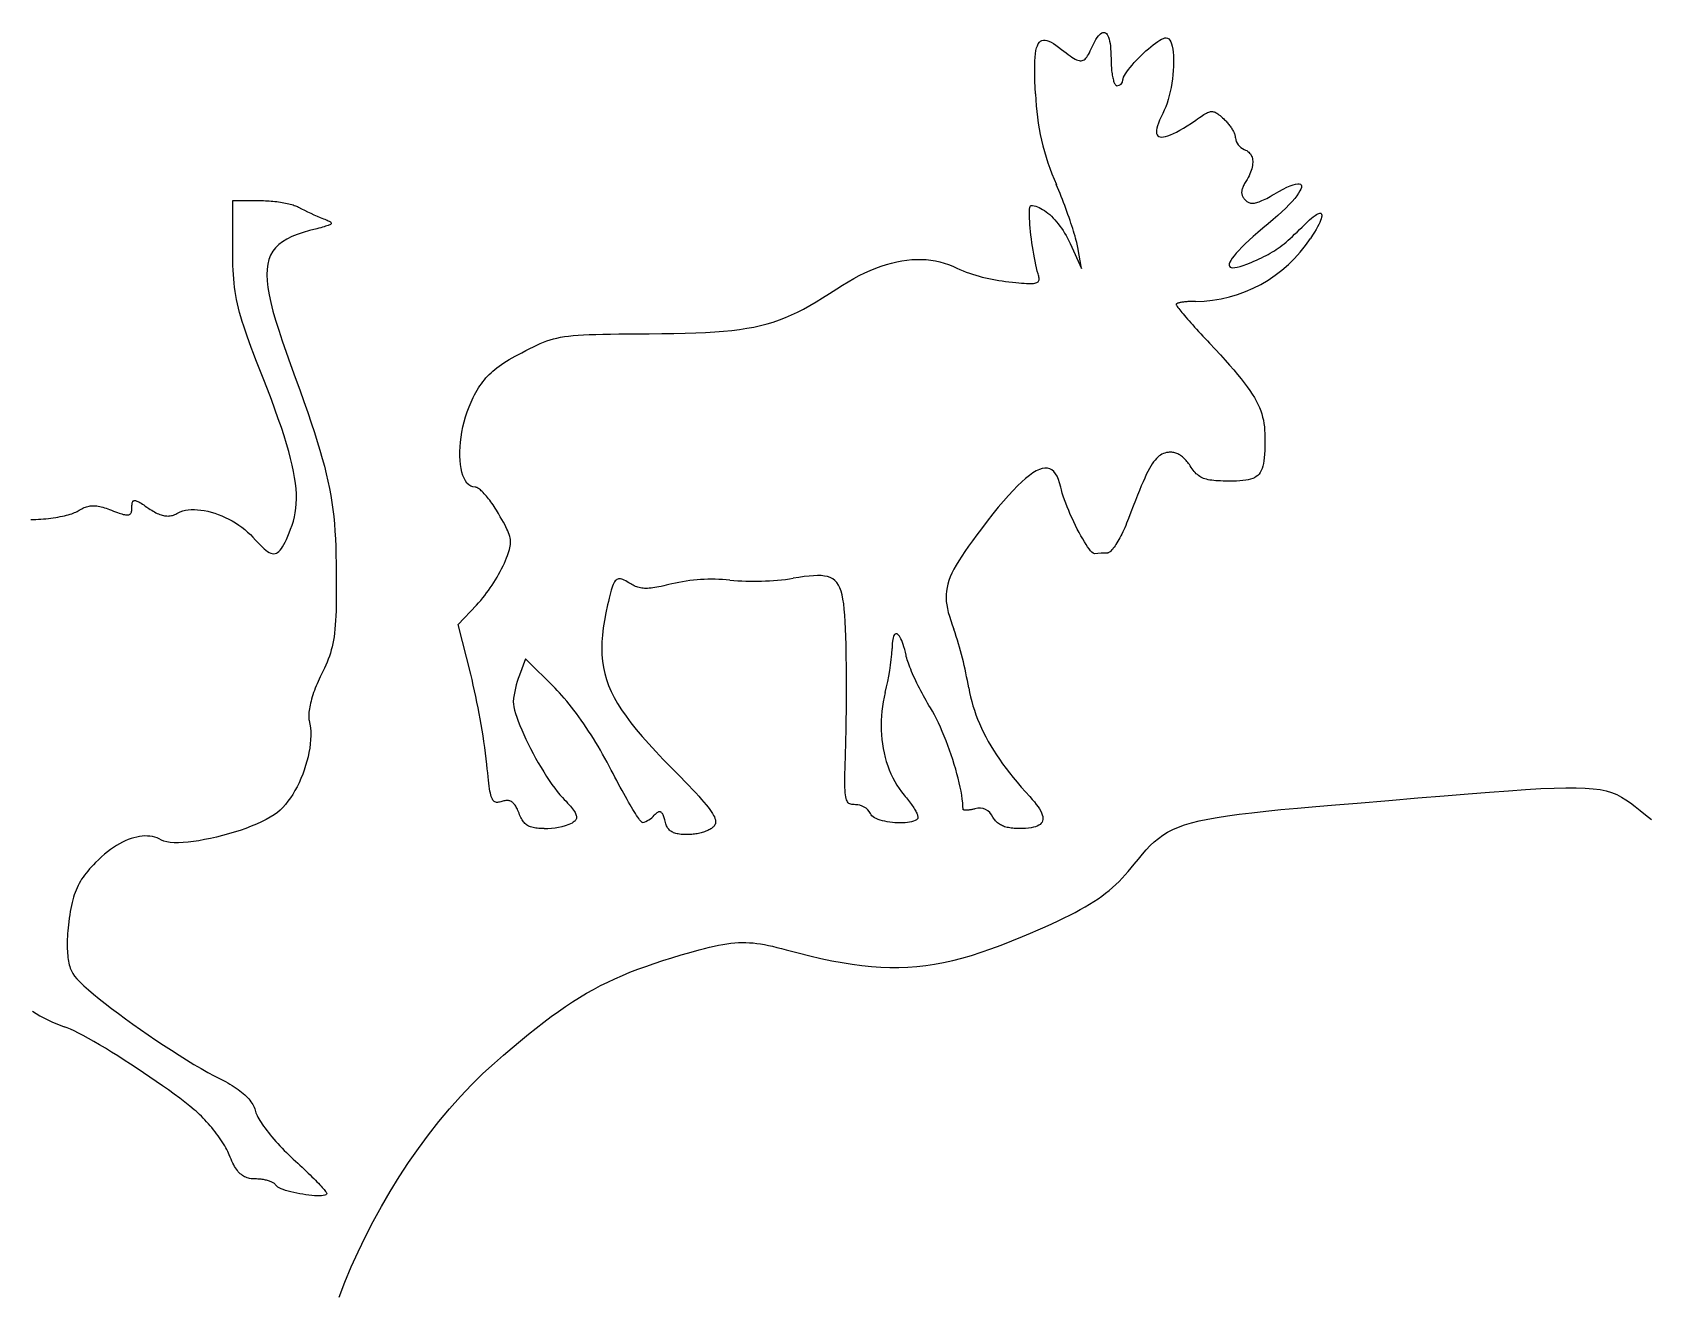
# Model space of a CAD drawing. Extents: x 3 to 294, y -207 to -4.
# Drawn here: x 135.6 to 208.2, y -63.7 to -7.4 of the extents above; entities that cross this region are included whole.
import ezdxf

# ---------------------------------------------------------------- set-up
doc = ezdxf.new("R2010")
doc.units = 0
doc.layers.get('0').update_dxf_attribs({"linetype": 'CONTINUOUS'})

msp = doc.modelspace()

# ---------------------------------------------------------------- linework, layer by layer
at = {"color": 1}
for p, q in [((144.606, -17.136), (144.606, -14.886)), ((144.606, -14.886), (145.815, -14.886)), ((182.132, -16.807), (182.643, -17.928)), ((182.643, -17.928), (182.482, -16.988)), ((154.71, -33.875), (155.533, -33.015)), ((155.271, -36.102), (154.71, -33.875)), ((157.731, -35.417), (157.455, -36.152)), ((159.051, -36.733), (157.731, -35.417)), ((163.981, -42.695), (163.982, -42.694))]:
    msp.add_line(p, q, dxfattribs=at)
for points in [[(180.588, -10.112), (180.572, -9.814), (180.559, -9.538), (180.552, -9.282), (180.548, -9.047), (180.55, -8.832), (180.556, -8.637), (180.568, -8.462), (180.585, -8.305), (180.607, -8.168), (180.635, -8.048), (180.67, -7.947), (180.71, -7.864), (180.757, -7.797), (180.81, -7.748), (180.871, -7.716), (180.938, -7.7), (181.012, -7.699), (181.094, -7.714), (181.184, -7.745), (181.281, -7.79), (181.387, -7.85), (181.501, -7.924), (181.623, -8.012), (181.754, -8.113)], [(183.126, -7.996), (183.184, -7.873), (183.241, -7.763), (183.296, -7.667), (183.351, -7.583), (183.404, -7.513), (183.455, -7.455), (183.505, -7.41), (183.552, -7.378), (183.598, -7.359), (183.642, -7.352), (183.684, -7.358), (183.723, -7.376), (183.76, -7.406), (183.795, -7.449), (183.826, -7.504), (183.855, -7.571), (183.881, -7.65), (183.904, -7.741), (183.924, -7.843), (183.94, -7.958), (183.953, -8.084), (183.963, -8.222), (183.968, -8.372), (183.97, -8.533)], [(184.501, -9.482), (184.509, -9.426), (184.531, -9.36), (184.567, -9.286), (184.616, -9.203), (184.676, -9.113), (184.746, -9.018), (184.825, -8.918), (184.912, -8.814), (185.006, -8.708), (185.105, -8.601), (185.209, -8.494), (185.316, -8.388), (185.425, -8.283), (185.535, -8.182), (185.646, -8.085), (185.754, -7.994), (185.861, -7.909), (185.963, -7.832), (186.061, -7.764), (186.153, -7.705), (186.238, -7.658), (186.315, -7.623), (186.382, -7.601), (186.439, -7.593)], [(186.439, -7.593), (186.501, -7.605), (186.556, -7.64), (186.604, -7.695), (186.647, -7.77), (186.683, -7.863), (186.713, -7.972), (186.738, -8.096), (186.756, -8.234), (186.768, -8.383), (186.774, -8.542), (186.775, -8.71), (186.77, -8.886), (186.759, -9.066), (186.743, -9.251), (186.721, -9.439), (186.694, -9.627), (186.662, -9.815), (186.624, -10), (186.581, -10.182), (186.533, -10.359), (186.479, -10.528), (186.421, -10.69), (186.358, -10.842), (186.29, -10.982)], [(181.754, -8.113), (181.861, -8.197), (181.96, -8.275), (182.053, -8.344), (182.138, -8.406), (182.218, -8.46), (182.291, -8.507), (182.36, -8.546), (182.423, -8.578), (182.482, -8.601), (182.537, -8.617), (182.588, -8.625), (182.636, -8.625), (182.681, -8.617), (182.724, -8.601), (182.765, -8.577), (182.805, -8.545), (182.844, -8.505), (182.882, -8.457), (182.92, -8.401), (182.959, -8.336), (182.998, -8.264), (183.039, -8.183), (183.082, -8.094), (183.126, -7.996)], [(183.97, -8.533), (183.971, -8.615), (183.973, -8.696), (183.976, -8.776), (183.98, -8.853), (183.985, -8.929), (183.991, -9.002), (183.998, -9.073), (184.007, -9.141), (184.016, -9.207), (184.026, -9.27), (184.037, -9.33), (184.048, -9.386), (184.061, -9.439), (184.074, -9.488), (184.087, -9.534), (184.102, -9.575), (184.117, -9.613), (184.133, -9.645), (184.149, -9.674), (184.165, -9.697), (184.182, -9.716), (184.2, -9.73), (184.217, -9.738), (184.236, -9.741)], [(186.29, -10.982), (186.211, -11.138), (186.144, -11.282), (186.091, -11.414), (186.051, -11.533), (186.023, -11.64), (186.007, -11.734), (186.004, -11.816), (186.014, -11.885), (186.035, -11.942), (186.069, -11.986), (186.115, -12.018), (186.173, -12.037), (186.243, -12.044), (186.324, -12.038), (186.417, -12.019), (186.522, -11.988), (186.638, -11.944), (186.766, -11.887), (186.905, -11.818), (187.055, -11.735), (187.216, -11.641), (187.388, -11.533), (187.571, -11.412), (187.765, -11.279)], [(187.765, -11.279), (187.85, -11.219), (187.929, -11.165), (188.003, -11.115), (188.071, -11.071), (188.134, -11.032), (188.192, -10.997), (188.247, -10.968), (188.298, -10.944), (188.346, -10.925), (188.391, -10.911), (188.434, -10.902), (188.476, -10.898), (188.517, -10.899), (188.557, -10.905), (188.596, -10.915), (188.637, -10.931), (188.677, -10.952), (188.719, -10.977), (188.763, -11.007), (188.809, -11.042), (188.858, -11.082), (188.91, -11.127), (188.965, -11.176), (189.025, -11.23)], [(189.025, -11.23), (189.06, -11.263), (189.094, -11.298), (189.128, -11.333), (189.161, -11.369), (189.194, -11.406), (189.225, -11.443), (189.255, -11.481), (189.285, -11.519), (189.313, -11.557), (189.34, -11.596), (189.365, -11.634), (189.389, -11.673), (189.412, -11.711), (189.433, -11.748), (189.452, -11.785), (189.47, -11.822), (189.486, -11.857), (189.5, -11.892), (189.512, -11.925), (189.522, -11.958), (189.53, -11.989), (189.536, -12.018), (189.54, -12.046), (189.541, -12.072)], [(189.939, -12.596), (189.997, -12.622), (190.05, -12.65), (190.098, -12.683), (190.142, -12.719), (190.181, -12.758), (190.215, -12.8), (190.245, -12.846), (190.269, -12.895), (190.289, -12.946), (190.304, -13.001), (190.314, -13.059), (190.32, -13.119), (190.321, -13.182), (190.317, -13.248), (190.308, -13.316), (190.294, -13.387), (190.276, -13.46), (190.253, -13.536), (190.224, -13.613), (190.192, -13.693), (190.154, -13.775), (190.111, -13.859), (190.064, -13.945), (190.012, -14.033)], [(182.482, -16.988), (182.469, -16.92), (182.453, -16.844), (182.433, -16.761), (182.41, -16.672), (182.384, -16.576), (182.356, -16.475), (182.324, -16.369), (182.291, -16.257), (182.254, -16.142), (182.216, -16.022), (182.175, -15.899), (182.132, -15.773), (182.088, -15.644), (182.041, -15.512), (181.994, -15.379), (181.944, -15.245), (181.894, -15.109), (181.843, -14.973), (181.79, -14.837), (181.737, -14.701), (181.683, -14.566), (181.628, -14.432), (181.574, -14.3), (181.518, -14.17)], [(190.012, -14.033), (189.982, -14.081), (189.955, -14.128), (189.931, -14.174), (189.909, -14.217), (189.889, -14.259), (189.872, -14.299), (189.858, -14.338), (189.846, -14.375), (189.836, -14.411), (189.829, -14.446), (189.825, -14.48), (189.823, -14.513), (189.824, -14.545), (189.827, -14.576), (189.832, -14.607), (189.84, -14.637), (189.851, -14.667), (189.864, -14.696), (189.879, -14.725), (189.897, -14.754), (189.918, -14.783), (189.941, -14.812), (189.966, -14.841), (189.994, -14.871)], [(191.286, -14.595), (191.496, -14.474), (191.685, -14.372), (191.855, -14.288), (192.005, -14.223), (192.135, -14.176), (192.245, -14.146), (192.336, -14.132), (192.408, -14.135), (192.461, -14.153), (192.494, -14.186), (192.508, -14.233), (192.504, -14.295), (192.48, -14.37), (192.438, -14.457), (192.378, -14.557), (192.298, -14.669), (192.201, -14.792), (192.085, -14.926), (191.951, -15.07), (191.799, -15.223), (191.63, -15.386), (191.442, -15.557), (191.237, -15.736), (191.014, -15.923)], [(145.815, -14.886), (145.899, -14.886), (145.983, -14.888), (146.068, -14.892), (146.154, -14.896), (146.24, -14.902), (146.326, -14.909), (146.411, -14.917), (146.496, -14.926), (146.579, -14.936), (146.662, -14.947), (146.743, -14.959), (146.822, -14.972), (146.9, -14.986), (146.975, -15), (147.048, -15.016), (147.118, -15.032), (147.185, -15.048), (147.249, -15.066), (147.309, -15.084), (147.365, -15.102), (147.417, -15.121), (147.465, -15.14), (147.509, -15.16), (147.547, -15.18)], [(180.7, -18.17), (180.665, -18.043), (180.631, -17.905), (180.598, -17.759), (180.566, -17.605), (180.535, -17.446), (180.505, -17.281), (180.477, -17.114), (180.451, -16.944), (180.426, -16.774), (180.404, -16.605), (180.383, -16.438), (180.365, -16.275), (180.349, -16.117), (180.336, -15.965), (180.326, -15.821), (180.318, -15.687), (180.313, -15.563), (180.312, -15.451), (180.313, -15.352), (180.319, -15.268), (180.327, -15.201), (180.34, -15.151), (180.356, -15.12), (180.377, -15.109)], [(180.377, -15.109), (180.448, -15.113), (180.522, -15.124), (180.596, -15.142), (180.673, -15.167), (180.75, -15.198), (180.827, -15.237), (180.906, -15.281), (180.985, -15.331), (181.063, -15.388), (181.142, -15.45), (181.221, -15.517), (181.3, -15.59), (181.377, -15.668), (181.454, -15.751), (181.53, -15.839), (181.604, -15.931), (181.678, -16.027), (181.749, -16.128), (181.819, -16.232), (181.886, -16.34), (181.952, -16.452), (182.015, -16.567), (182.075, -16.686), (182.132, -16.807)], [(189.994, -14.871), (190.024, -14.899), (190.054, -14.924), (190.086, -14.945), (190.119, -14.963), (190.153, -14.979), (190.189, -14.99), (190.227, -14.999), (190.267, -15.004), (190.309, -15.005), (190.353, -15.003), (190.399, -14.998), (190.448, -14.989), (190.499, -14.976), (190.553, -14.96), (190.611, -14.941), (190.671, -14.917), (190.735, -14.89), (190.802, -14.859), (190.873, -14.825), (190.947, -14.787), (191.026, -14.744), (191.108, -14.699), (191.195, -14.649), (191.286, -14.595)], [(148.673, -15.701), (148.736, -15.725), (148.793, -15.748), (148.844, -15.77), (148.889, -15.79), (148.928, -15.809), (148.96, -15.828), (148.986, -15.845), (149.006, -15.862), (149.019, -15.879), (149.025, -15.895), (149.025, -15.911), (149.018, -15.926), (149.004, -15.942), (148.983, -15.958), (148.955, -15.973), (148.92, -15.99), (148.877, -16.006), (148.828, -16.024), (148.771, -16.041), (148.706, -16.06), (148.634, -16.08), (148.554, -16.101), (148.467, -16.122), (148.371, -16.146)], [(191.014, -15.923), (190.773, -16.123), (190.55, -16.314), (190.344, -16.495), (190.156, -16.666), (189.985, -16.827), (189.833, -16.978), (189.698, -17.118), (189.581, -17.247), (189.482, -17.366), (189.402, -17.473), (189.34, -17.568), (189.297, -17.652), (189.271, -17.724), (189.265, -17.784), (189.277, -17.831), (189.309, -17.865), (189.359, -17.887), (189.428, -17.896), (189.516, -17.891), (189.624, -17.872), (189.751, -17.84), (189.897, -17.793), (190.063, -17.733), (190.249, -17.657)], [(190.249, -17.657), (190.375, -17.603), (190.495, -17.551), (190.608, -17.5), (190.717, -17.449), (190.821, -17.399), (190.92, -17.348), (191.016, -17.297), (191.109, -17.245), (191.2, -17.191), (191.289, -17.136), (191.376, -17.079), (191.463, -17.019), (191.55, -16.956), (191.637, -16.89), (191.725, -16.82), (191.814, -16.746), (191.906, -16.667), (192, -16.583), (192.098, -16.494), (192.199, -16.399), (192.305, -16.298), (192.416, -16.19), (192.532, -16.075), (192.655, -15.953)], [(192.655, -15.953), (192.762, -15.848), (192.861, -15.756), (192.953, -15.677), (193.036, -15.61), (193.112, -15.555), (193.179, -15.512), (193.238, -15.481), (193.289, -15.462), (193.332, -15.454), (193.366, -15.458), (193.391, -15.472), (193.408, -15.498), (193.416, -15.534), (193.416, -15.58), (193.407, -15.637), (193.388, -15.704), (193.361, -15.781), (193.325, -15.867), (193.279, -15.963), (193.224, -16.069), (193.16, -16.183), (193.087, -16.306), (193.004, -16.439), (192.911, -16.579)], [(148.371, -16.146), (148.054, -16.227), (147.761, -16.313), (147.494, -16.405), (147.252, -16.503), (147.034, -16.611), (146.841, -16.729), (146.672, -16.858), (146.526, -17), (146.404, -17.157), (146.305, -17.33), (146.229, -17.52), (146.175, -17.729), (146.144, -17.958), (146.135, -18.209), (146.148, -18.483), (146.182, -18.782), (146.238, -19.106), (146.314, -19.458), (146.411, -19.839), (146.529, -20.251), (146.667, -20.694), (146.824, -21.17), (147.001, -21.681), (147.198, -22.228)], [(145.767, -22.317), (145.649, -22.017), (145.539, -21.734), (145.437, -21.465), (145.342, -21.209), (145.254, -20.966), (145.174, -20.734), (145.099, -20.512), (145.032, -20.299), (144.97, -20.094), (144.915, -19.895), (144.865, -19.702), (144.82, -19.512), (144.781, -19.326), (144.746, -19.141), (144.716, -18.957), (144.69, -18.773), (144.668, -18.587), (144.65, -18.398), (144.635, -18.204), (144.624, -18.006), (144.616, -17.801), (144.61, -17.589), (144.607, -17.367), (144.606, -17.136)], [(171.674, -18.842), (171.931, -18.677), (172.185, -18.524), (172.438, -18.381), (172.688, -18.249), (172.936, -18.128), (173.182, -18.017), (173.425, -17.918), (173.665, -17.83), (173.902, -17.752), (174.137, -17.686), (174.368, -17.631), (174.596, -17.586), (174.822, -17.553), (175.044, -17.531), (175.262, -17.52), (175.477, -17.52), (175.689, -17.531), (175.896, -17.553), (176.1, -17.586), (176.3, -17.631), (176.497, -17.686), (176.689, -17.753), (176.876, -17.831), (177.06, -17.921)], [(163.264, -20.853), (163.84, -20.848), (164.379, -20.84), (164.884, -20.829), (165.357, -20.814), (165.8, -20.795), (166.215, -20.77), (166.606, -20.74), (166.974, -20.704), (167.322, -20.661), (167.651, -20.611), (167.965, -20.554), (168.265, -20.487), (168.555, -20.413), (168.835, -20.328), (169.11, -20.234), (169.38, -20.129), (169.648, -20.013), (169.917, -19.885), (170.189, -19.745), (170.466, -19.592), (170.751, -19.426), (171.046, -19.246), (171.352, -19.051), (171.674, -18.842)], [(179.389, -18.528), (179.55, -18.544), (179.699, -18.559), (179.837, -18.572), (179.962, -18.583), (180.076, -18.591), (180.18, -18.597), (180.273, -18.601), (180.356, -18.602), (180.43, -18.6), (180.495, -18.596), (180.552, -18.588), (180.6, -18.578), (180.64, -18.564), (180.673, -18.547), (180.7, -18.527), (180.72, -18.503), (180.734, -18.475), (180.742, -18.444), (180.745, -18.408), (180.744, -18.369), (180.738, -18.326), (180.729, -18.278), (180.716, -18.226), (180.7, -18.17)], [(187.749, -19.403), (187.691, -19.403), (187.633, -19.404), (187.576, -19.406), (187.521, -19.408), (187.467, -19.411), (187.415, -19.414), (187.364, -19.418), (187.315, -19.423), (187.268, -19.428), (187.223, -19.433), (187.181, -19.439), (187.141, -19.445), (187.103, -19.452), (187.068, -19.459), (187.035, -19.466), (187.005, -19.474), (186.979, -19.482), (186.955, -19.49), (186.935, -19.499), (186.918, -19.508), (186.905, -19.517), (186.895, -19.526), (186.889, -19.536), (186.887, -19.545)], [(186.887, -19.545), (186.891, -19.559), (186.901, -19.579), (186.918, -19.606), (186.941, -19.64), (186.971, -19.68), (187.006, -19.726), (187.047, -19.778), (187.093, -19.835), (187.145, -19.898), (187.201, -19.965), (187.263, -20.037), (187.329, -20.114), (187.399, -20.195), (187.473, -20.28), (187.551, -20.368), (187.633, -20.46), (187.718, -20.554), (187.806, -20.652), (187.897, -20.752), (187.991, -20.855), (188.088, -20.96), (188.186, -21.066), (188.287, -21.174), (188.39, -21.283)], [(157.561, -21.704), (157.747, -21.606), (157.921, -21.517), (158.084, -21.435), (158.24, -21.361), (158.389, -21.294), (158.535, -21.233), (158.68, -21.178), (158.826, -21.129), (158.976, -21.085), (159.131, -21.047), (159.295, -21.014), (159.47, -20.984), (159.658, -20.959), (159.862, -20.938), (160.083, -20.92), (160.324, -20.905), (160.588, -20.893), (160.877, -20.883), (161.193, -20.875), (161.538, -20.869), (161.916, -20.864), (162.328, -20.86), (162.776, -20.857), (163.264, -20.853)], [(155.388, -23.707), (155.447, -23.593), (155.506, -23.484), (155.566, -23.38), (155.626, -23.28), (155.688, -23.184), (155.751, -23.092), (155.817, -23.003), (155.884, -22.918), (155.954, -22.835), (156.028, -22.754), (156.104, -22.676), (156.184, -22.599), (156.269, -22.524), (156.357, -22.45), (156.45, -22.377), (156.549, -22.305), (156.653, -22.232), (156.762, -22.16), (156.878, -22.087), (157, -22.013), (157.129, -21.938), (157.265, -21.862), (157.409, -21.784), (157.561, -21.704)], [(188.39, -21.283), (188.638, -21.548), (188.869, -21.799), (189.085, -22.037), (189.286, -22.261), (189.471, -22.474), (189.642, -22.677), (189.799, -22.869), (189.943, -23.052), (190.074, -23.227), (190.193, -23.395), (190.3, -23.557), (190.396, -23.713), (190.481, -23.864), (190.556, -24.012), (190.622, -24.158), (190.678, -24.301), (190.726, -24.443), (190.766, -24.586), (190.798, -24.729), (190.823, -24.874), (190.842, -25.021), (190.855, -25.172), (190.862, -25.328), (190.865, -25.489)], [(147.202, -29.615), (147.269, -29.435), (147.326, -29.251), (147.373, -29.064), (147.411, -28.872), (147.439, -28.674), (147.456, -28.469), (147.463, -28.256), (147.459, -28.033), (147.444, -27.8), (147.418, -27.555), (147.381, -27.298), (147.332, -27.028), (147.272, -26.742), (147.199, -26.441), (147.114, -26.123), (147.017, -25.786), (146.907, -25.431), (146.785, -25.056), (146.649, -24.659), (146.5, -24.239), (146.337, -23.797), (146.161, -23.33), (145.971, -22.837), (145.767, -22.317)], [(147.198, -22.228), (147.412, -22.819), (147.611, -23.374), (147.795, -23.893), (147.965, -24.381), (148.121, -24.84), (148.264, -25.273), (148.394, -25.681), (148.512, -26.069), (148.619, -26.438), (148.714, -26.791), (148.8, -27.131), (148.876, -27.46), (148.943, -27.782), (149.001, -28.098), (149.051, -28.412), (149.094, -28.726), (149.131, -29.043), (149.161, -29.365), (149.185, -29.696), (149.205, -30.037), (149.22, -30.391), (149.231, -30.762), (149.239, -31.152), (149.244, -31.563)], [(155.472, -27.725), (155.367, -27.713), (155.271, -27.678), (155.184, -27.62), (155.105, -27.542), (155.035, -27.445), (154.974, -27.33), (154.921, -27.198), (154.877, -27.05), (154.842, -26.889), (154.816, -26.715), (154.799, -26.53), (154.79, -26.335), (154.79, -26.132), (154.8, -25.921), (154.818, -25.704), (154.845, -25.483), (154.881, -25.258), (154.926, -25.031), (154.98, -24.804), (155.044, -24.578), (155.116, -24.353), (155.197, -24.133), (155.288, -23.917), (155.388, -23.707)], [(190.865, -25.489), (190.864, -25.703), (190.861, -25.901), (190.856, -26.084), (190.847, -26.252), (190.835, -26.406), (190.819, -26.546), (190.798, -26.674), (190.772, -26.789), (190.74, -26.893), (190.702, -26.985), (190.658, -27.067), (190.606, -27.139), (190.547, -27.202), (190.48, -27.257), (190.404, -27.303), (190.319, -27.342), (190.225, -27.373), (190.12, -27.399), (190.005, -27.419), (189.879, -27.434), (189.741, -27.445), (189.591, -27.452), (189.428, -27.456), (189.252, -27.457)], [(186.525, -26.168), (186.453, -26.181), (186.384, -26.199), (186.317, -26.222), (186.251, -26.251), (186.188, -26.287), (186.126, -26.33), (186.064, -26.382), (186.003, -26.442), (185.942, -26.511), (185.88, -26.591), (185.818, -26.681), (185.754, -26.783), (185.689, -26.897), (185.621, -27.023), (185.552, -27.163), (185.479, -27.317), (185.404, -27.485), (185.324, -27.67), (185.241, -27.87), (185.153, -28.086), (185.061, -28.321), (184.963, -28.573), (184.86, -28.844), (184.751, -29.134)], [(187.517, -26.772), (187.481, -26.718), (187.445, -26.667), (187.407, -26.618), (187.37, -26.571), (187.331, -26.527), (187.292, -26.485), (187.252, -26.446), (187.212, -26.409), (187.171, -26.374), (187.13, -26.342), (187.089, -26.313), (187.047, -26.286), (187.005, -26.262), (186.962, -26.24), (186.919, -26.221), (186.876, -26.204), (186.833, -26.19), (186.789, -26.179), (186.745, -26.17), (186.701, -26.165), (186.658, -26.161), (186.613, -26.161), (186.569, -26.163), (186.525, -26.168)], [(189.252, -27.457), (189.12, -27.456), (188.996, -27.454), (188.88, -27.451), (188.771, -27.446), (188.669, -27.44), (188.573, -27.431), (188.484, -27.421), (188.401, -27.408), (188.322, -27.393), (188.249, -27.375), (188.18, -27.355), (188.116, -27.332), (188.055, -27.305), (187.998, -27.276), (187.943, -27.243), (187.891, -27.207), (187.841, -27.167), (187.793, -27.123), (187.746, -27.076), (187.7, -27.024), (187.655, -26.968), (187.609, -26.907), (187.564, -26.842), (187.517, -26.772)], [(181.714, -27.722), (181.668, -27.539), (181.615, -27.378), (181.553, -27.239), (181.484, -27.123), (181.406, -27.029), (181.32, -26.957), (181.225, -26.908), (181.122, -26.881), (181.01, -26.877), (180.889, -26.896), (180.759, -26.937), (180.619, -27.002), (180.47, -27.089), (180.312, -27.2), (180.143, -27.333), (179.965, -27.49), (179.776, -27.67), (179.577, -27.874), (179.368, -28.101), (179.148, -28.352), (178.917, -28.627), (178.675, -28.925), (178.422, -29.247), (178.158, -29.593)], [(156.517, -28.911), (156.469, -28.83), (156.421, -28.751), (156.372, -28.673), (156.322, -28.597), (156.272, -28.523), (156.222, -28.451), (156.172, -28.381), (156.122, -28.314), (156.072, -28.249), (156.023, -28.188), (155.974, -28.129), (155.926, -28.074), (155.88, -28.022), (155.834, -27.973), (155.789, -27.928), (155.746, -27.888), (155.705, -27.851), (155.665, -27.819), (155.627, -27.791), (155.591, -27.768), (155.558, -27.749), (155.526, -27.736), (155.498, -27.728), (155.472, -27.725)], [(183.244, -30.711), (183.206, -30.706), (183.162, -30.681), (183.11, -30.636), (183.053, -30.574), (182.99, -30.496), (182.922, -30.402), (182.851, -30.295), (182.776, -30.176), (182.699, -30.045), (182.62, -29.906), (182.54, -29.758), (182.459, -29.603), (182.379, -29.443), (182.299, -29.279), (182.222, -29.113), (182.146, -28.945), (182.074, -28.777), (182.006, -28.611), (181.942, -28.448), (181.883, -28.289), (181.83, -28.135), (181.784, -27.989), (181.745, -27.85), (181.714, -27.722)], [(135.553, -29.179), (135.667, -29.177), (135.781, -29.172), (135.896, -29.166), (136.01, -29.158), (136.124, -29.149), (136.237, -29.139), (136.348, -29.127), (136.458, -29.113), (136.566, -29.099), (136.671, -29.083), (136.774, -29.066), (136.873, -29.047), (136.97, -29.028), (137.062, -29.008), (137.151, -28.987), (137.235, -28.965), (137.315, -28.942), (137.389, -28.918), (137.459, -28.894), (137.522, -28.869), (137.579, -28.843), (137.63, -28.817), (137.674, -28.79)], [(137.674, -28.79), (137.731, -28.754), (137.786, -28.722), (137.84, -28.692), (137.895, -28.665), (137.949, -28.642), (138.002, -28.621), (138.056, -28.604), (138.11, -28.589), (138.165, -28.577), (138.221, -28.569), (138.277, -28.563), (138.334, -28.561), (138.393, -28.561), (138.453, -28.565), (138.515, -28.571), (138.578, -28.58), (138.644, -28.593), (138.712, -28.608), (138.782, -28.627), (138.855, -28.648), (138.931, -28.672), (139.01, -28.699), (139.091, -28.73), (139.177, -28.763)], [(139.177, -28.763), (139.269, -28.799), (139.355, -28.832), (139.436, -28.862), (139.51, -28.888), (139.579, -28.91), (139.642, -28.929), (139.7, -28.945), (139.753, -28.957), (139.801, -28.965), (139.845, -28.97), (139.884, -28.971), (139.919, -28.969), (139.95, -28.962), (139.977, -28.952), (140.001, -28.938), (140.021, -28.921), (140.038, -28.899), (140.052, -28.874), (140.064, -28.845), (140.073, -28.812), (140.079, -28.775), (140.084, -28.734), (140.086, -28.689), (140.087, -28.639)], [(140.087, -28.639), (140.087, -28.589), (140.089, -28.542), (140.092, -28.5), (140.097, -28.463), (140.103, -28.43), (140.112, -28.401), (140.122, -28.377), (140.136, -28.358), (140.151, -28.343), (140.17, -28.333), (140.191, -28.328), (140.216, -28.327), (140.245, -28.33), (140.277, -28.338), (140.312, -28.351), (140.352, -28.369), (140.397, -28.391), (140.445, -28.418), (140.499, -28.449), (140.557, -28.485), (140.62, -28.526), (140.689, -28.572), (140.763, -28.622), (140.843, -28.677)], [(140.843, -28.677), (140.911, -28.723), (140.977, -28.765), (141.041, -28.804), (141.103, -28.84), (141.164, -28.873), (141.223, -28.902), (141.281, -28.928), (141.338, -28.951), (141.393, -28.97), (141.448, -28.986), (141.501, -28.999), (141.554, -29.009), (141.606, -29.016), (141.657, -29.019), (141.708, -29.02), (141.758, -29.017), (141.808, -29.011), (141.857, -29.002), (141.907, -28.99), (141.956, -28.975), (142.006, -28.957), (142.055, -28.936), (142.105, -28.912), (142.156, -28.885)], [(142.156, -28.885), (142.258, -28.835), (142.369, -28.795), (142.488, -28.765), (142.615, -28.745), (142.748, -28.734), (142.887, -28.732), (143.031, -28.739), (143.179, -28.754), (143.33, -28.778), (143.485, -28.81), (143.641, -28.85), (143.799, -28.898), (143.957, -28.953), (144.115, -29.015), (144.272, -29.084), (144.426, -29.16), (144.579, -29.242), (144.728, -29.33), (144.873, -29.424), (145.013, -29.523), (145.147, -29.629), (145.275, -29.739), (145.396, -29.854), (145.509, -29.974)], [(156.78, -31.126), (156.829, -31.006), (156.874, -30.894), (156.914, -30.791), (156.95, -30.695), (156.98, -30.605), (157.006, -30.52), (157.027, -30.44), (157.043, -30.364), (157.053, -30.29), (157.058, -30.218), (157.058, -30.147), (157.053, -30.076), (157.041, -30.004), (157.024, -29.931), (157.002, -29.855), (156.973, -29.775), (156.938, -29.691), (156.897, -29.602), (156.85, -29.508), (156.796, -29.406), (156.736, -29.296), (156.67, -29.178), (156.597, -29.05), (156.517, -28.911)], [(145.509, -29.974), (145.623, -30.1), (145.729, -30.214), (145.829, -30.317), (145.923, -30.408), (146.01, -30.487), (146.093, -30.554), (146.171, -30.609), (146.245, -30.652), (146.314, -30.683), (146.38, -30.702), (146.444, -30.708), (146.504, -30.701), (146.563, -30.682), (146.62, -30.651), (146.676, -30.606), (146.731, -30.549), (146.786, -30.479), (146.841, -30.395), (146.897, -30.299), (146.954, -30.189), (147.013, -30.066), (147.073, -29.929), (147.136, -29.779), (147.202, -29.615)], [(178.158, -29.593), (177.951, -29.87), (177.759, -30.13), (177.584, -30.375), (177.423, -30.604), (177.278, -30.821), (177.148, -31.026), (177.032, -31.219), (176.93, -31.404), (176.842, -31.58), (176.767, -31.749), (176.705, -31.913), (176.656, -32.072), (176.619, -32.228), (176.594, -32.382), (176.581, -32.535), (176.579, -32.689), (176.588, -32.845), (176.607, -33.004), (176.637, -33.168), (176.677, -33.337), (176.726, -33.513), (176.784, -33.697), (176.852, -33.89), (176.927, -34.095)], [(184.751, -29.134), (184.71, -29.24), (184.669, -29.344), (184.627, -29.446), (184.584, -29.545), (184.541, -29.642), (184.497, -29.736), (184.453, -29.827), (184.409, -29.914), (184.365, -29.998), (184.321, -30.078), (184.278, -30.154), (184.235, -30.226), (184.192, -30.294), (184.151, -30.357), (184.11, -30.415), (184.07, -30.467), (184.032, -30.515), (183.994, -30.557), (183.959, -30.593), (183.924, -30.623), (183.892, -30.647), (183.861, -30.664), (183.832, -30.674), (183.806, -30.678)], [(149.244, -31.563), (149.247, -31.896), (149.248, -32.209), (149.248, -32.501), (149.246, -32.775), (149.242, -33.03), (149.236, -33.27), (149.228, -33.494), (149.218, -33.704), (149.204, -33.901), (149.188, -34.087), (149.169, -34.262), (149.147, -34.427), (149.122, -34.585), (149.093, -34.736), (149.06, -34.881), (149.024, -35.022), (148.983, -35.159), (148.938, -35.294), (148.889, -35.429), (148.836, -35.563), (148.777, -35.7), (148.714, -35.838), (148.646, -35.981), (148.572, -36.129)], [(162.442, -32.057), (162.362, -32.007), (162.288, -31.963), (162.219, -31.925), (162.156, -31.892), (162.097, -31.866), (162.042, -31.847), (161.992, -31.835), (161.945, -31.83), (161.901, -31.832), (161.861, -31.843), (161.822, -31.862), (161.787, -31.889), (161.753, -31.926), (161.72, -31.971), (161.689, -32.026), (161.659, -32.091), (161.629, -32.167), (161.599, -32.253), (161.569, -32.349), (161.539, -32.457), (161.508, -32.576), (161.475, -32.707), (161.441, -32.851), (161.405, -33.006)], [(172.094, -34.791), (172.084, -34.417), (172.072, -34.071), (172.057, -33.754), (172.039, -33.464), (172.017, -33.201), (171.99, -32.962), (171.957, -32.748), (171.918, -32.557), (171.871, -32.388), (171.816, -32.24), (171.752, -32.112), (171.678, -32.003), (171.593, -31.912), (171.497, -31.838), (171.389, -31.78), (171.268, -31.737), (171.133, -31.708), (170.983, -31.692), (170.817, -31.688), (170.636, -31.695), (170.437, -31.712), (170.22, -31.737), (169.985, -31.77), (169.73, -31.81)], [(164.285, -32.061), (164.157, -32.094), (164.036, -32.124), (163.922, -32.151), (163.814, -32.175), (163.711, -32.196), (163.615, -32.214), (163.523, -32.23), (163.437, -32.242), (163.355, -32.252), (163.277, -32.259), (163.203, -32.263), (163.133, -32.265), (163.066, -32.263), (163.001, -32.259), (162.939, -32.251), (162.88, -32.241), (162.822, -32.228), (162.766, -32.212), (162.711, -32.194), (162.657, -32.172), (162.603, -32.148), (162.549, -32.12), (162.496, -32.09), (162.442, -32.057)], [(161.405, -33.006), (161.327, -33.365), (161.262, -33.708), (161.211, -34.037), (161.174, -34.353), (161.151, -34.659), (161.144, -34.955), (161.153, -35.242), (161.178, -35.524), (161.219, -35.8), (161.279, -36.072), (161.356, -36.342), (161.452, -36.611), (161.568, -36.88), (161.703, -37.152), (161.858, -37.427), (162.035, -37.707), (162.233, -37.993), (162.453, -38.288), (162.695, -38.591), (162.961, -38.905), (163.251, -39.232), (163.565, -39.572), (163.903, -39.927), (164.268, -40.299)], [(174.782, -35.26), (174.753, -35.124), (174.723, -34.998), (174.691, -34.882), (174.658, -34.776), (174.624, -34.681), (174.59, -34.595), (174.555, -34.52), (174.52, -34.456), (174.486, -34.402), (174.451, -34.358), (174.418, -34.326), (174.385, -34.305), (174.353, -34.295), (174.323, -34.296), (174.294, -34.308), (174.268, -34.332), (174.243, -34.368), (174.221, -34.415), (174.202, -34.475), (174.186, -34.546), (174.172, -34.629), (174.163, -34.725), (174.157, -34.833), (174.155, -34.954)], [(175.872, -37.614), (175.809, -37.508), (175.745, -37.401), (175.683, -37.292), (175.621, -37.181), (175.56, -37.07), (175.5, -36.958), (175.441, -36.846), (175.383, -36.734), (175.327, -36.623), (175.273, -36.512), (175.22, -36.403), (175.17, -36.295), (175.122, -36.19), (175.076, -36.086), (175.032, -35.986), (174.991, -35.888), (174.954, -35.794), (174.919, -35.704), (174.887, -35.617), (174.858, -35.535), (174.834, -35.458), (174.812, -35.386), (174.795, -35.32), (174.782, -35.26)], [(148.572, -36.129), (148.523, -36.229), (148.475, -36.33), (148.429, -36.431), (148.385, -36.532), (148.344, -36.633), (148.304, -36.733), (148.267, -36.833), (148.232, -36.932), (148.199, -37.029), (148.169, -37.125), (148.141, -37.219), (148.116, -37.312), (148.093, -37.402), (148.073, -37.49), (148.056, -37.575), (148.041, -37.657), (148.029, -37.736), (148.021, -37.812), (148.015, -37.884), (148.012, -37.952), (148.013, -38.016), (148.016, -38.076), (148.023, -38.131), (148.033, -38.181)], [(161.573, -40.403), (161.479, -40.222), (161.384, -40.043), (161.286, -39.864), (161.186, -39.686), (161.085, -39.509), (160.982, -39.334), (160.877, -39.161), (160.771, -38.989), (160.664, -38.82), (160.557, -38.653), (160.448, -38.49), (160.339, -38.329), (160.229, -38.172), (160.12, -38.018), (160.01, -37.868), (159.9, -37.722), (159.791, -37.58), (159.683, -37.443), (159.575, -37.311), (159.467, -37.184), (159.361, -37.063), (159.256, -36.947), (159.153, -36.837), (159.051, -36.733)], [(173.85, -36.923), (173.8, -37.131), (173.757, -37.341), (173.722, -37.552), (173.695, -37.764), (173.676, -37.976), (173.665, -38.188), (173.661, -38.4), (173.665, -38.61), (173.677, -38.82), (173.696, -39.028), (173.722, -39.233), (173.755, -39.437), (173.796, -39.637), (173.844, -39.833), (173.899, -40.026), (173.961, -40.215), (174.029, -40.399), (174.105, -40.578), (174.187, -40.752), (174.276, -40.919), (174.372, -41.081), (174.474, -41.235), (174.582, -41.383), (174.697, -41.523)], [(177.594, -36.717), (177.632, -36.921), (177.676, -37.123), (177.727, -37.324), (177.783, -37.524), (177.846, -37.724), (177.915, -37.923), (177.99, -38.122), (178.072, -38.321), (178.161, -38.519), (178.255, -38.718), (178.357, -38.916), (178.466, -39.116), (178.581, -39.315), (178.703, -39.516), (178.832, -39.717), (178.969, -39.92), (179.112, -40.123), (179.263, -40.328), (179.422, -40.534), (179.587, -40.742), (179.761, -40.952), (179.942, -41.163), (180.13, -41.377), (180.327, -41.593)], [(157.181, -37.339), (157.188, -37.447), (157.209, -37.573), (157.241, -37.714), (157.285, -37.869), (157.339, -38.037), (157.404, -38.216), (157.477, -38.404), (157.559, -38.601), (157.649, -38.804), (157.745, -39.012), (157.848, -39.224), (157.955, -39.438), (158.067, -39.653), (158.183, -39.867), (158.302, -40.079), (158.424, -40.286), (158.546, -40.488), (158.669, -40.684), (158.793, -40.871), (158.915, -41.048), (159.036, -41.214), (159.154, -41.366), (159.269, -41.505), (159.38, -41.628)], [(177.338, -42.155), (177.334, -42.016), (177.323, -41.866), (177.305, -41.705), (177.28, -41.534), (177.248, -41.354), (177.211, -41.167), (177.168, -40.972), (177.119, -40.772), (177.066, -40.568), (177.007, -40.359), (176.944, -40.148), (176.878, -39.935), (176.807, -39.721), (176.733, -39.508), (176.655, -39.296), (176.575, -39.086), (176.493, -38.88), (176.408, -38.678), (176.321, -38.481), (176.233, -38.291), (176.144, -38.108), (176.054, -37.934), (175.963, -37.769), (175.872, -37.614)], [(148.033, -38.181), (148.066, -38.339), (148.088, -38.504), (148.101, -38.677), (148.103, -38.856), (148.096, -39.041), (148.08, -39.229), (148.055, -39.421), (148.022, -39.616), (147.981, -39.812), (147.932, -40.008), (147.875, -40.205), (147.811, -40.4), (147.741, -40.593), (147.664, -40.782), (147.58, -40.968), (147.491, -41.148), (147.396, -41.323), (147.297, -41.491), (147.192, -41.651), (147.082, -41.802), (146.969, -41.943), (146.851, -42.074), (146.73, -42.193), (146.606, -42.3)], [(172.512, -41.953), (172.453, -41.952), (172.399, -41.948), (172.35, -41.941), (172.304, -41.931), (172.263, -41.915), (172.226, -41.894), (172.193, -41.866), (172.163, -41.83), (172.137, -41.787), (172.115, -41.734), (172.095, -41.672), (172.079, -41.599), (172.066, -41.515), (172.055, -41.419), (172.048, -41.309), (172.042, -41.186), (172.039, -41.048), (172.039, -40.895), (172.04, -40.725), (172.043, -40.538), (172.048, -40.333), (172.055, -40.11), (172.063, -39.867), (172.072, -39.604)], [(156.67, -41.81), (156.615, -41.827), (156.564, -41.84), (156.516, -41.848), (156.472, -41.852), (156.431, -41.851), (156.393, -41.843), (156.358, -41.83), (156.326, -41.81), (156.296, -41.782), (156.268, -41.746), (156.242, -41.703), (156.218, -41.65), (156.196, -41.588), (156.175, -41.517), (156.155, -41.435), (156.136, -41.342), (156.118, -41.238), (156.101, -41.122), (156.084, -40.994), (156.067, -40.853), (156.05, -40.699), (156.033, -40.53), (156.015, -40.348), (155.997, -40.151)], [(162.974, -42.757), (162.957, -42.751), (162.936, -42.735), (162.909, -42.709), (162.878, -42.672), (162.842, -42.626), (162.802, -42.571), (162.757, -42.507), (162.709, -42.434), (162.656, -42.353), (162.601, -42.265), (162.542, -42.169), (162.48, -42.065), (162.415, -41.955), (162.347, -41.839), (162.277, -41.717), (162.205, -41.588), (162.131, -41.455), (162.055, -41.317), (161.977, -41.174), (161.898, -41.027), (161.818, -40.876), (161.737, -40.721), (161.655, -40.563), (161.573, -40.403)], [(164.268, -40.299), (164.485, -40.519), (164.687, -40.725), (164.876, -40.919), (165.05, -41.101), (165.211, -41.271), (165.359, -41.429), (165.494, -41.577), (165.617, -41.715), (165.727, -41.843), (165.826, -41.961), (165.914, -42.071), (165.99, -42.172), (166.056, -42.266), (166.111, -42.352), (166.157, -42.431), (166.193, -42.504), (166.219, -42.571), (166.237, -42.633), (166.246, -42.69), (166.247, -42.742), (166.241, -42.79), (166.226, -42.835), (166.205, -42.877), (166.177, -42.916)], [(194.995, -41.88), (196.425, -41.761), (197.726, -41.653), (198.906, -41.555), (199.971, -41.467), (200.928, -41.391), (201.785, -41.327), (202.549, -41.275), (203.226, -41.235), (203.825, -41.208), (204.352, -41.194), (204.814, -41.194), (205.219, -41.208), (205.574, -41.237), (205.885, -41.28), (206.161, -41.339), (206.407, -41.413), (206.632, -41.503), (206.842, -41.61), (207.045, -41.734), (207.247, -41.875), (207.457, -42.033), (207.68, -42.21), (207.925, -42.405), (208.198, -42.619)], [(157.437, -42.336), (157.413, -42.274), (157.389, -42.215), (157.364, -42.161), (157.339, -42.11), (157.314, -42.063), (157.289, -42.02), (157.263, -41.98), (157.237, -41.944), (157.209, -41.912), (157.182, -41.883), (157.153, -41.857), (157.123, -41.835), (157.093, -41.816), (157.061, -41.8), (157.028, -41.788), (156.995, -41.778), (156.959, -41.772), (156.923, -41.769), (156.885, -41.768), (156.845, -41.771), (156.804, -41.777), (156.761, -41.785), (156.717, -41.796), (156.67, -41.81)], [(159.38, -41.628), (159.465, -41.717), (159.543, -41.801), (159.614, -41.879), (159.68, -41.953), (159.739, -42.022), (159.793, -42.086), (159.84, -42.147), (159.881, -42.203), (159.917, -42.256), (159.947, -42.305), (159.972, -42.35), (159.991, -42.393), (160.004, -42.433), (160.013, -42.471), (160.016, -42.506), (160.014, -42.54), (160.007, -42.571), (159.996, -42.602), (159.979, -42.63), (159.958, -42.658), (159.932, -42.685), (159.902, -42.712), (159.867, -42.738), (159.828, -42.764)], [(174.697, -41.523), (174.749, -41.584), (174.8, -41.644), (174.849, -41.705), (174.896, -41.765), (174.94, -41.824), (174.983, -41.882), (175.024, -41.939), (175.062, -41.994), (175.099, -42.049), (175.132, -42.101), (175.163, -42.152), (175.192, -42.202), (175.218, -42.249), (175.241, -42.294), (175.261, -42.336), (175.278, -42.376), (175.292, -42.413), (175.303, -42.448), (175.311, -42.479), (175.316, -42.507), (175.317, -42.532), (175.314, -42.553), (175.308, -42.571), (175.298, -42.585)], [(180.327, -41.593), (180.436, -41.715), (180.535, -41.83), (180.622, -41.941), (180.698, -42.045), (180.763, -42.144), (180.817, -42.237), (180.86, -42.325), (180.891, -42.407), (180.911, -42.484), (180.92, -42.556), (180.917, -42.622), (180.904, -42.683), (180.879, -42.739), (180.842, -42.789), (180.795, -42.835), (180.736, -42.875), (180.665, -42.911), (180.583, -42.942), (180.49, -42.967), (180.385, -42.988), (180.269, -43.005), (180.141, -43.016), (180.002, -43.023), (179.851, -43.025)], [(185.008, -44.624), (185.195, -44.388), (185.374, -44.171), (185.55, -43.971), (185.725, -43.786), (185.905, -43.617), (186.092, -43.462), (186.29, -43.319), (186.503, -43.189), (186.734, -43.069), (186.988, -42.959), (187.269, -42.858), (187.579, -42.765), (187.923, -42.678), (188.304, -42.598), (188.726, -42.522), (189.194, -42.449), (189.709, -42.38), (190.278, -42.312), (190.902, -42.244), (191.586, -42.176), (192.333, -42.107), (193.148, -42.035), (194.034, -41.96), (194.995, -41.88)], [(146.606, -42.3), (146.458, -42.408), (146.289, -42.515), (146.1, -42.62), (145.894, -42.723), (145.673, -42.823), (145.438, -42.92), (145.193, -43.014), (144.939, -43.103), (144.678, -43.187), (144.412, -43.267), (144.144, -43.34), (143.876, -43.407), (143.61, -43.468), (143.348, -43.521), (143.091, -43.566), (142.843, -43.604), (142.606, -43.632), (142.381, -43.651), (142.171, -43.66), (141.977, -43.659), (141.803, -43.647), (141.649, -43.623), (141.519, -43.588), (141.414, -43.541)], [(158.565, -43.021), (158.481, -43.021), (158.401, -43.019), (158.326, -43.015), (158.256, -43.009), (158.189, -43.002), (158.126, -42.992), (158.067, -42.98), (158.011, -42.966), (157.959, -42.95), (157.909, -42.931), (157.863, -42.909), (157.819, -42.885), (157.778, -42.858), (157.739, -42.827), (157.702, -42.794), (157.667, -42.758), (157.634, -42.718), (157.603, -42.674), (157.573, -42.628), (157.544, -42.577), (157.516, -42.523), (157.489, -42.465), (157.463, -42.403), (157.437, -42.336)], [(163.982, -42.694), (163.967, -42.637), (163.952, -42.584), (163.937, -42.536), (163.922, -42.491), (163.907, -42.451), (163.892, -42.415), (163.876, -42.383), (163.861, -42.355), (163.844, -42.332), (163.828, -42.312), (163.811, -42.296), (163.793, -42.284), (163.774, -42.275), (163.755, -42.271), (163.735, -42.27), (163.713, -42.273), (163.691, -42.28), (163.668, -42.29), (163.643, -42.304), (163.618, -42.322), (163.591, -42.343), (163.562, -42.367), (163.532, -42.395), (163.501, -42.426)], [(165.001, -43.295), (164.92, -43.294), (164.842, -43.292), (164.77, -43.288), (164.701, -43.283), (164.636, -43.276), (164.575, -43.267), (164.518, -43.256), (164.465, -43.243), (164.415, -43.228), (164.368, -43.211), (164.325, -43.191), (164.285, -43.17), (164.247, -43.146), (164.212, -43.119), (164.18, -43.09), (164.15, -43.058), (164.122, -43.023), (164.097, -42.985), (164.074, -42.945), (164.052, -42.901), (164.032, -42.855), (164.014, -42.805), (163.997, -42.752), (163.981, -42.695)], [(175.298, -42.585), (175.249, -42.626), (175.187, -42.662), (175.115, -42.692), (175.033, -42.717), (174.942, -42.738), (174.845, -42.753), (174.741, -42.764), (174.632, -42.77), (174.52, -42.772), (174.405, -42.77), (174.288, -42.763), (174.172, -42.752), (174.056, -42.738), (173.943, -42.719), (173.833, -42.697), (173.727, -42.672), (173.628, -42.643), (173.535, -42.61), (173.45, -42.575), (173.375, -42.537), (173.31, -42.495), (173.257, -42.451), (173.216, -42.404), (173.19, -42.355)], [(177.872, -42.141), (177.835, -42.151), (177.8, -42.159), (177.765, -42.167), (177.73, -42.174), (177.697, -42.18), (177.664, -42.186), (177.633, -42.191), (177.603, -42.195), (177.574, -42.198), (177.546, -42.201), (177.52, -42.202), (177.495, -42.203), (177.471, -42.204), (177.449, -42.203), (177.429, -42.202), (177.411, -42.2), (177.395, -42.197), (177.38, -42.193), (177.367, -42.189), (177.357, -42.183), (177.349, -42.177), (177.343, -42.171), (177.339, -42.163), (177.338, -42.155)], [(179.851, -43.025), (179.776, -43.024), (179.702, -43.022), (179.631, -43.018), (179.563, -43.012), (179.497, -43.004), (179.433, -42.994), (179.372, -42.983), (179.314, -42.97), (179.257, -42.955), (179.203, -42.939), (179.152, -42.921), (179.102, -42.9), (179.055, -42.878), (179.01, -42.855), (178.967, -42.829), (178.927, -42.801), (178.888, -42.772), (178.852, -42.741), (178.818, -42.707), (178.785, -42.672), (178.755, -42.635), (178.727, -42.596), (178.701, -42.555), (178.677, -42.513)], [(141.414, -43.541), (141.317, -43.489), (141.216, -43.445), (141.112, -43.411), (141.005, -43.385), (140.894, -43.367), (140.781, -43.357), (140.665, -43.356), (140.547, -43.363), (140.426, -43.379), (140.303, -43.402), (140.178, -43.434), (140.051, -43.473), (139.923, -43.521), (139.793, -43.576), (139.662, -43.639), (139.529, -43.71), (139.396, -43.788), (139.263, -43.875), (139.128, -43.968), (138.994, -44.07), (138.859, -44.178), (138.724, -44.294), (138.59, -44.418), (138.455, -44.548)], [(166.177, -42.916), (166.154, -42.942), (166.127, -42.967), (166.097, -42.992), (166.063, -43.017), (166.027, -43.04), (165.988, -43.063), (165.946, -43.085), (165.902, -43.107), (165.855, -43.127), (165.807, -43.147), (165.756, -43.166), (165.703, -43.184), (165.649, -43.2), (165.594, -43.216), (165.537, -43.23), (165.48, -43.243), (165.421, -43.255), (165.362, -43.265), (165.302, -43.274), (165.242, -43.281), (165.181, -43.287), (165.121, -43.291), (165.061, -43.294), (165.001, -43.295)], [(138.455, -44.548), (138.361, -44.645), (138.271, -44.739), (138.187, -44.833), (138.108, -44.925), (138.033, -45.016), (137.963, -45.108), (137.897, -45.199), (137.836, -45.292), (137.778, -45.385), (137.724, -45.48), (137.674, -45.577), (137.627, -45.676), (137.583, -45.778), (137.542, -45.883), (137.505, -45.991), (137.469, -46.104), (137.437, -46.221), (137.406, -46.342), (137.378, -46.469), (137.351, -46.602), (137.327, -46.74), (137.304, -46.885), (137.282, -47.037), (137.261, -47.196)], [(180.009, -47.86), (180.363, -47.71), (180.698, -47.566), (181.016, -47.426), (181.316, -47.291), (181.6, -47.159), (181.869, -47.03), (182.123, -46.903), (182.363, -46.779), (182.59, -46.656), (182.806, -46.534), (183.009, -46.412), (183.203, -46.291), (183.387, -46.168), (183.562, -46.045), (183.729, -45.919), (183.888, -45.792), (184.042, -45.661), (184.19, -45.527), (184.333, -45.389), (184.472, -45.247), (184.609, -45.1), (184.743, -44.948), (184.876, -44.789), (185.008, -44.624)], [(137.261, -47.196), (137.245, -47.336), (137.23, -47.471), (137.218, -47.602), (137.208, -47.729), (137.2, -47.853), (137.193, -47.972), (137.189, -48.088), (137.187, -48.2), (137.188, -48.309), (137.19, -48.413), (137.194, -48.515), (137.201, -48.612), (137.209, -48.706), (137.22, -48.797), (137.232, -48.884), (137.247, -48.968), (137.264, -49.049), (137.283, -49.126), (137.304, -49.2), (137.327, -49.271), (137.353, -49.339), (137.38, -49.404), (137.41, -49.465), (137.442, -49.524)], [(169.417, -48.455), (169.955, -48.598), (170.472, -48.727), (170.97, -48.843), (171.451, -48.944), (171.915, -49.031), (172.365, -49.103), (172.803, -49.162), (173.23, -49.205), (173.648, -49.235), (174.059, -49.249), (174.464, -49.249), (174.865, -49.234), (175.265, -49.204), (175.663, -49.159), (176.064, -49.099), (176.467, -49.024), (176.875, -48.933), (177.289, -48.827), (177.712, -48.705), (178.144, -48.567), (178.589, -48.414), (179.047, -48.245), (179.519, -48.061), (180.009, -47.86)], [(164.706, -48.688), (164.99, -48.606), (165.256, -48.53), (165.507, -48.461), (165.744, -48.399), (165.968, -48.344), (166.18, -48.295), (166.381, -48.252), (166.574, -48.216), (166.758, -48.186), (166.935, -48.163), (167.107, -48.145), (167.275, -48.134), (167.44, -48.129), (167.603, -48.13), (167.766, -48.136), (167.929, -48.149), (168.095, -48.168), (168.264, -48.192), (168.437, -48.222), (168.616, -48.258), (168.803, -48.299), (168.997, -48.345), (169.202, -48.398), (169.417, -48.455)], [(156.334, -53.532), (156.738, -53.181), (157.125, -52.849), (157.498, -52.536), (157.859, -52.24), (158.208, -51.961), (158.548, -51.698), (158.879, -51.45), (159.203, -51.216), (159.522, -50.996), (159.838, -50.788), (160.151, -50.591), (160.464, -50.405), (160.777, -50.229), (161.093, -50.062), (161.412, -49.902), (161.737, -49.75), (162.068, -49.605), (162.408, -49.464), (162.758, -49.329), (163.119, -49.197), (163.493, -49.067), (163.881, -48.94), (164.285, -48.814), (164.706, -48.688)], [(137.442, -49.524), (137.516, -49.631), (137.625, -49.759), (137.767, -49.905), (137.94, -50.069), (138.141, -50.248), (138.368, -50.44), (138.618, -50.645), (138.889, -50.859), (139.178, -51.082), (139.483, -51.312), (139.801, -51.546), (140.131, -51.784), (140.469, -52.023), (140.813, -52.261), (141.16, -52.498), (141.509, -52.73), (141.857, -52.957), (142.201, -53.177), (142.539, -53.387), (142.868, -53.587), (143.186, -53.774), (143.49, -53.947), (143.779, -54.103), (144.049, -54.242)], [(142.883, -55.622), (142.683, -55.458), (142.465, -55.287), (142.231, -55.109), (141.984, -54.925), (141.725, -54.736), (141.456, -54.545), (141.179, -54.351), (140.895, -54.156), (140.608, -53.962), (140.318, -53.769), (140.027, -53.579), (139.738, -53.393), (139.452, -53.212), (139.172, -53.037), (138.898, -52.869), (138.633, -52.711), (138.378, -52.562), (138.137, -52.425), (137.91, -52.3), (137.699, -52.188), (137.506, -52.091), (137.334, -52.01), (137.183, -51.946), (137.057, -51.9)], [(149.376, -64.018), (149.633, -63.344), (149.915, -62.665), (150.221, -61.984), (150.55, -61.304), (150.9, -60.627), (151.27, -59.954), (151.66, -59.289), (152.067, -58.634), (152.49, -57.99), (152.93, -57.36), (153.383, -56.746), (153.849, -56.151), (154.328, -55.577), (154.816, -55.026), (155.315, -54.5), (155.821, -54.001), (156.334, -53.532)], [(144.049, -54.242), (144.164, -54.3), (144.275, -54.358), (144.381, -54.417), (144.483, -54.476), (144.581, -54.535), (144.675, -54.594), (144.764, -54.653), (144.849, -54.713), (144.93, -54.773), (145.006, -54.833), (145.078, -54.894), (145.146, -54.954), (145.21, -55.015), (145.27, -55.076), (145.325, -55.138), (145.376, -55.199), (145.423, -55.261), (145.466, -55.323), (145.504, -55.386), (145.538, -55.449), (145.568, -55.512), (145.594, -55.575), (145.615, -55.638), (145.633, -55.702)], [(144.45, -57.645), (144.418, -57.57), (144.381, -57.491), (144.341, -57.41), (144.296, -57.326), (144.247, -57.24), (144.194, -57.153), (144.138, -57.063), (144.078, -56.973), (144.016, -56.882), (143.951, -56.79), (143.883, -56.699), (143.813, -56.607), (143.741, -56.515), (143.668, -56.424), (143.592, -56.335), (143.516, -56.246), (143.438, -56.159), (143.359, -56.074), (143.28, -55.992), (143.201, -55.911), (143.121, -55.834), (143.041, -55.76), (142.962, -55.689), (142.883, -55.622)], [(145.633, -55.702), (145.649, -55.757), (145.671, -55.818), (145.7, -55.884), (145.735, -55.954), (145.776, -56.028), (145.822, -56.107), (145.874, -56.189), (145.93, -56.275), (145.992, -56.363), (146.058, -56.454), (146.129, -56.548), (146.203, -56.644), (146.281, -56.741), (146.363, -56.84), (146.448, -56.94), (146.536, -57.04), (146.627, -57.141), (146.72, -57.242), (146.816, -57.343), (146.914, -57.443), (147.013, -57.543), (147.114, -57.641), (147.216, -57.738), (147.319, -57.833)], [(145.627, -58.722), (145.557, -58.721), (145.491, -58.717), (145.426, -58.71), (145.365, -58.699), (145.306, -58.686), (145.249, -58.669), (145.194, -58.648), (145.141, -58.624), (145.09, -58.597), (145.04, -58.565), (144.993, -58.529), (144.946, -58.49), (144.901, -58.446), (144.857, -58.397), (144.814, -58.345), (144.772, -58.287), (144.731, -58.225), (144.69, -58.158), (144.65, -58.086), (144.609, -58.008), (144.57, -57.926), (144.53, -57.838), (144.49, -57.744), (144.45, -57.645)], [(147.319, -57.833), (147.421, -57.927), (147.522, -58.019), (147.621, -58.111), (147.718, -58.201), (147.812, -58.29), (147.903, -58.377), (147.991, -58.462), (148.077, -58.545), (148.158, -58.625), (148.237, -58.703), (148.311, -58.777), (148.381, -58.849), (148.447, -58.917), (148.509, -58.981), (148.565, -59.042), (148.617, -59.098), (148.663, -59.15), (148.704, -59.198), (148.74, -59.24), (148.769, -59.278), (148.793, -59.31), (148.809, -59.337), (148.82, -59.358), (148.823, -59.373)], [(146.543, -59.005), (146.53, -58.986), (146.514, -58.967), (146.495, -58.948), (146.473, -58.93), (146.448, -58.912), (146.42, -58.895), (146.39, -58.879), (146.357, -58.863), (146.322, -58.847), (146.285, -58.832), (146.247, -58.819), (146.206, -58.805), (146.164, -58.793), (146.12, -58.781), (146.074, -58.771), (146.028, -58.761), (145.98, -58.752), (145.932, -58.745), (145.882, -58.738), (145.832, -58.732), (145.781, -58.728), (145.73, -58.725), (145.679, -58.723), (145.627, -58.722)], [(148.823, -59.373), (148.813, -59.405), (148.782, -59.431), (148.733, -59.451), (148.667, -59.465), (148.586, -59.474), (148.493, -59.478), (148.388, -59.477), (148.273, -59.472), (148.15, -59.462), (148.021, -59.449), (147.888, -59.431), (147.752, -59.411), (147.615, -59.387), (147.478, -59.361), (147.345, -59.332), (147.215, -59.301), (147.092, -59.268), (146.976, -59.233), (146.87, -59.197), (146.775, -59.159), (146.694, -59.121), (146.626, -59.083), (146.576, -59.044), (146.543, -59.005)]]:
    msp.add_lwpolyline(points, dxfattribs=at)
for centre, radius, start, end in [((191.399, -9.768), 10.816, 181.82047, 204.01239), ((184.238, -9.478), 0.263, 269.5293, 359.14005), ((190.17, -12.008), 0.632, 185.85408, 248.57341), ((152.227, -6.546), 9.821, 241.54003, 248.78148), ((187.702, -13.185), 6.218, 270.43841, 326.91335), ((180.204, -10.63), 7.939, 246.66817, 264.10358), ((150.106, -28.076), 7.338, 317.69644, 335.44125), ((183.79, -35.155), 4.477, 89.79344, 97.00591), ((166.082, -39.623), 7.772, 84.05918, 103.3714), ((167.967, -20.014), 11.927, 264.80375, 278.50028), ((160.116, -39.761), 17.741, 9.8793, 18.62663), ((76.555, -36.753), 95.559, 358.29041, 1.17622), ((164.57, -34.48), 9.596, 345.25451, 357.17029), ((124.082, -43.785), 32.121, 6.49756, 13.84021), ((161.45, -37.697), 4.284, 158.85303, 175.1992), ((172.522, -42.708), 0.755, 27.82388, 90.72021), ((158.62, -40.056), 2.965, 268.92892, 294.04129), ((162.682, -41.708), 1.089, 285.53579, 318.73703), ((178.075, -42.759), 0.65, 22.24444, 108.23678), ((139.311, -45.441), 6.842, 237.42107, 250.75911)]:
    msp.add_arc(centre, radius, start, end, dxfattribs=at)

doc.saveas('drawing.dxf')
